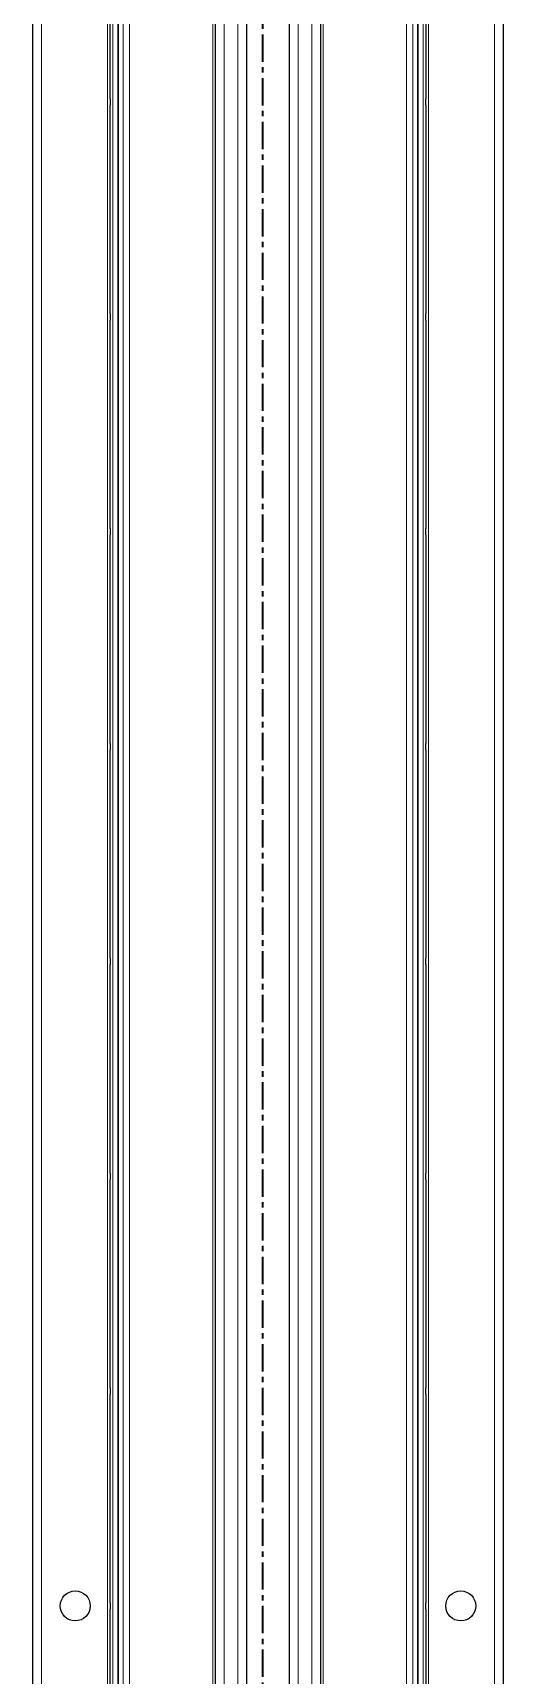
# Model space of a CAD drawing. Header units: millimetres. Extents: x -199 to 1181, y -1371 to 1753.
# Drawn here: x 594.1 to 703.5, y -193.4 to 188.8 of the extents above; entities that cross this region are included whole.
import ezdxf

# ---------------------------------------------------------------- set-up
doc = ezdxf.new("R2010")
doc.units = ezdxf.units.MM
doc.linetypes.add('CENTER', pattern=[10.16, 6.35, -1.27, 1.27, -1.27])

msp = doc.modelspace()

# ---------------------------------------------------------------- linework, layer by layer
at = {"color": 7, "linetype": 'CENTER', "lineweight": 35}
msp.add_line((647.53, 1499.09), (647.53, -1103.67), dxfattribs=at)
at = {"color": 7, "linetype": 'Continuous', "lineweight": 25}
for p, q in [((594.1, -851.79), (594.1, 1047.21)), ((613.89, 1047.21), (613.89, -851.79)), ((613.93, 1047.21), (613.93, -851.79)), ((636.6, -851.79), (636.6, 1047.21)), ((643.8, 1047.21), (643.8, -851.79)), ((653.8, -851.79), (653.8, 1047.21)), ((661, 1047.21), (661, -851.79)), ((683.67, -851.79), (683.67, 1047.21)), ((683.71, -851.79), (683.71, 1047.21)), ((703.5, 1047.21), (703.5, -851.79)), ((612.1, 173.46), (612.1, 221.96)), ((685.5, 221.96), (685.5, 173.46)), ((612.16, 173.35), (612.1, 173.46)), ((612.1, 173.46), (612.1, 171.96)), ((612.1, 171.96), (612.16, 172.06)), ((612.16, 172.06), (612.16, 173.35)), ((685.5, 173.46), (685.44, 173.35)), ((685.44, 173.35), (685.44, 172.06)), ((685.44, 172.06), (685.5, 171.96)), ((685.5, 171.96), (685.5, 173.46)), ((612.1, 123.46), (612.1, 171.96)), ((685.5, 171.96), (685.5, 123.46)), ((612.16, 123.35), (612.1, 123.46)), ((612.1, 123.46), (612.1, 121.96)), ((612.16, 122.06), (612.16, 123.35)), ((685.5, 123.46), (685.44, 123.35)), ((685.44, 123.35), (685.44, 122.06)), ((685.5, 121.96), (685.5, 123.46)), ((612.1, 121.96), (612.16, 122.06)), ((612.1, 73.46), (612.1, 121.96)), ((685.44, 122.06), (685.5, 121.96)), ((685.5, 121.96), (685.5, 73.46)), ((612.16, 73.35), (612.1, 73.46)), ((612.1, 73.46), (612.1, 71.96)), ((612.16, 72.06), (612.16, 73.35)), ((685.5, 73.46), (685.44, 73.35)), ((685.44, 73.35), (685.44, 72.06)), ((685.5, 71.96), (685.5, 73.46)), ((612.1, 71.96), (612.16, 72.06)), ((612.1, 23.46), (612.1, 71.96)), ((685.44, 72.06), (685.5, 71.96)), ((685.5, 71.96), (685.5, 23.46)), ((612.16, 23.35), (612.1, 23.46)), ((612.1, 23.46), (612.1, 21.96)), ((612.16, 22.06), (612.16, 23.35)), ((685.5, 23.46), (685.44, 23.35)), ((685.44, 23.35), (685.44, 22.06)), ((685.5, 21.96), (685.5, 23.46)), ((612.1, 21.96), (612.16, 22.06)), ((612.1, -26.54), (612.1, 21.96)), ((685.44, 22.06), (685.5, 21.96)), ((685.5, 21.96), (685.5, -26.54)), ((612.16, -26.65), (612.1, -26.54)), ((612.1, -26.54), (612.1, -28.04)), ((612.16, -27.94), (612.16, -26.65)), ((685.5, -26.54), (685.44, -26.65)), ((685.44, -26.65), (685.44, -27.94)), ((685.5, -28.04), (685.5, -26.54)), ((612.1, -28.04), (612.16, -27.94)), ((612.1, -76.54), (612.1, -28.04)), ((685.44, -27.94), (685.5, -28.04)), ((685.5, -28.04), (685.5, -76.54)), ((612.16, -76.65), (612.1, -76.54)), ((612.1, -76.54), (612.1, -78.04)), ((612.1, -78.04), (612.16, -77.94)), ((612.1, -126.54), (612.1, -78.04)), ((612.16, -77.94), (612.16, -76.65)), ((685.5, -76.54), (685.44, -76.65)), ((685.44, -76.65), (685.44, -77.94)), ((685.44, -77.94), (685.5, -78.04)), ((685.5, -78.04), (685.5, -76.54)), ((685.5, -78.04), (685.5, -126.54)), ((612.16, -126.65), (612.1, -126.54)), ((612.1, -126.54), (612.1, -128.04)), ((612.1, -128.04), (612.16, -127.94)), ((612.1, -176.54), (612.1, -128.04)), ((612.16, -127.94), (612.16, -126.65)), ((685.5, -126.54), (685.44, -126.65)), ((685.44, -126.65), (685.44, -127.94)), ((685.44, -127.94), (685.5, -128.04)), ((685.5, -128.04), (685.5, -126.54)), ((685.5, -128.04), (685.5, -176.54)), ((612.16, -176.65), (612.1, -176.54)), ((612.1, -176.54), (612.1, -178.04)), ((612.1, -178.04), (612.16, -177.94)), ((612.1, -226.54), (612.1, -178.04)), ((612.16, -177.94), (612.16, -176.65)), ((685.5, -176.54), (685.44, -176.65)), ((685.44, -176.65), (685.44, -177.94)), ((685.44, -177.94), (685.5, -178.04)), ((685.5, -178.04), (685.5, -176.54)), ((685.5, -178.04), (685.5, -226.54))]:
    msp.add_line(p, q, dxfattribs=at)
at = {"color": 8, "linetype": 'Continuous', "lineweight": 18}
for p, q in [((596.1, 1047.21), (596.1, -851.79)), ((611.45, -851.79), (611.45, 1047.21)), ((612.69, 1047.21), (612.69, -851.79)), ((615.13, -851.79), (615.13, 1047.21)), ((616.55, 1047.21), (616.55, -851.79)), ((635.95, -851.79), (635.95, 1047.21)), ((638.6, 1047.21), (638.6, -851.79)), ((641.8, -851.79), (641.8, 1047.21)), ((655.8, 1047.21), (655.8, -851.79)), ((659, -851.79), (659, 1047.21)), ((661.65, 1047.21), (661.65, -851.79)), ((681.05, -851.79), (681.05, 1047.21)), ((682.47, 1047.21), (682.47, -851.79)), ((684.91, -851.79), (684.91, 1047.21)), ((686.15, 1047.21), (686.15, -851.79)), ((701.5, -851.79), (701.5, 1047.21))]:
    msp.add_line(p, q, dxfattribs=at)
at = {"color": 7, "linetype": 'Continuous', "lineweight": 25}
for centre in [(603.95, -177.29), (693.65, -177.29)]:
    msp.add_circle(centre, 3.5, dxfattribs=at)

doc.saveas('drawing.dxf')
